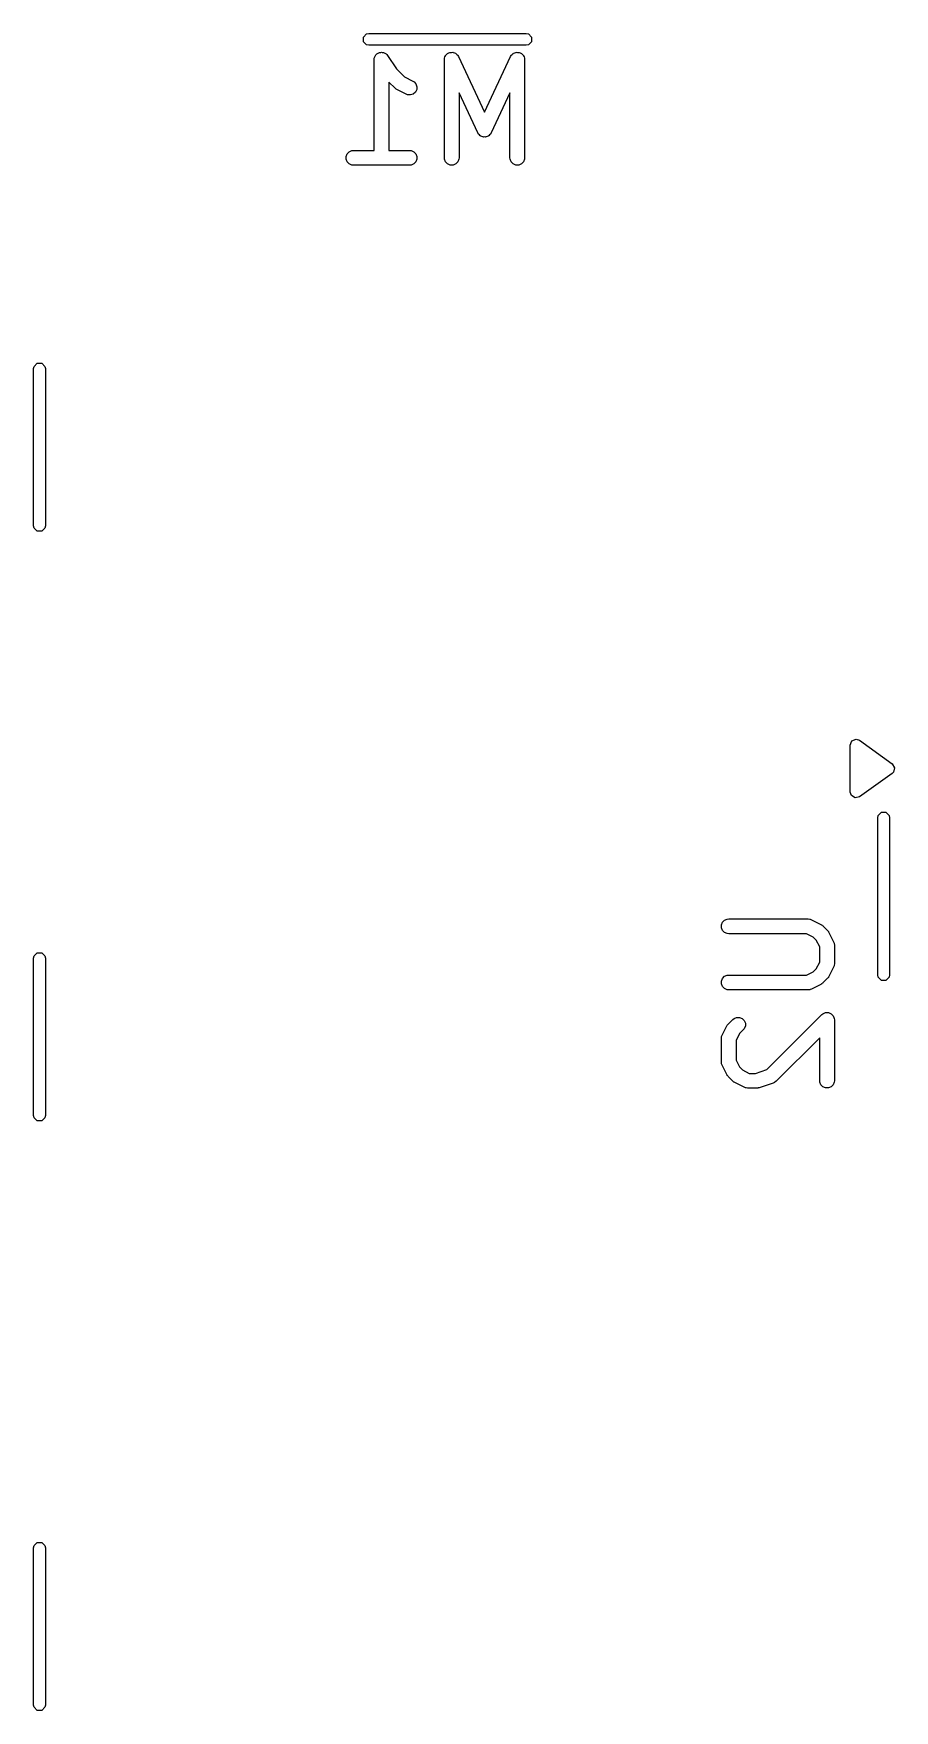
# Model space of a CAD drawing. Header units: inches. Extents: x -1.77 to 1.76, y -2.13 to 2.21.
# Drawn here: x -1.496 to -1.152, y 1.329 to 2 of the extents above; entities that cross this region are included whole.
import ezdxf

# ---------------------------------------------------------------- set-up
doc = ezdxf.new("R2010")
doc.units = ezdxf.units.IN
doc.header["$MEASUREMENT"] = 0
doc.layers.add('BLACK', color=250, linetype='CONTINUOUS')

msp = doc.modelspace()

# ---------------------------------------------------------------- linework, layer by layer
at = {"layer": 'BLACK', "linetype": 'CONTINUOUS'}
for p, q in [((-1.36439, 1.99894), (-1.36311, 2.00021)), ((-1.36439, 1.99713), (-1.36439, 1.99894)), ((-1.36311, 1.99585), (-1.36439, 1.99713)), ((-1.36311, 2.00021), (-1.3622, 2.00039)), ((-1.3622, 1.99567), (-1.36311, 1.99585)), ((-1.3622, 2.00039), (-1.29921, 2.00039)), ((-1.29921, 1.99567), (-1.3622, 1.99567)), ((-1.29921, 2.00039), (-1.29831, 2.00021)), ((-1.29831, 1.99585), (-1.29921, 1.99567)), ((-1.29831, 2.00021), (-1.29703, 1.99894)), ((-1.29703, 1.99713), (-1.29831, 1.99585)), ((-1.29703, 1.99894), (-1.29703, 1.99713)), ((-1.3601, 1.98997), (-1.36004, 1.99054)), ((-1.3601, 1.95355), (-1.3601, 1.98997)), ((-1.3601, 1.98997), (-1.3601, 1.98997)), ((-1.3601, 1.98997), (-1.3601, 1.98997)), ((-1.3601, 1.98997), (-1.3601, 1.98997)), ((-1.36004, 1.99054), (-1.35993, 1.99081)), ((-1.35993, 1.99081), (-1.35987, 1.9911)), ((-1.35987, 1.9911), (-1.35971, 1.99134)), ((-1.35971, 1.99134), (-1.3596, 1.99161)), ((-1.3596, 1.99161), (-1.35939, 1.99181)), ((-1.35939, 1.99181), (-1.35923, 1.99206)), ((-1.35923, 1.99206), (-1.35899, 1.99222)), ((-1.35899, 1.99222), (-1.35878, 1.99242)), ((-1.35878, 1.99242), (-1.35851, 1.99253)), ((-1.35851, 1.99253), (-1.35827, 1.9927)), ((-1.35827, 1.9927), (-1.35799, 1.99275)), ((-1.35799, 1.99275), (-1.35772, 1.99286)), ((-1.35772, 1.99286), (-1.35743, 1.99286)), ((-1.35743, 1.99286), (-1.35714, 1.99292)), ((-1.35714, 1.99292), (-1.35686, 1.99286)), ((-1.35686, 1.99286), (-1.35657, 1.99286)), ((-1.35657, 1.99286), (-1.3563, 1.99275)), ((-1.3563, 1.99275), (-1.35601, 1.99269)), ((-1.35601, 1.99269), (-1.35577, 1.99253)), ((-1.35577, 1.99253), (-1.3555, 1.99242)), ((-1.3555, 1.99242), (-1.3553, 1.99222)), ((-1.3553, 1.99222), (-1.35505, 1.99205)), ((-1.35505, 1.99205), (-1.35469, 1.99161)), ((-1.35469, 1.99161), (-1.35469, 1.99161)), ((-1.35469, 1.99161), (-1.35469, 1.99161)), ((-1.35469, 1.99161), (-1.35469, 1.99161)), ((-1.35469, 1.99161), (-1.3511, 1.98622)), ((-1.33197, 1.98997), (-1.33194, 1.99035)), ((-1.33197, 1.9506), (-1.33197, 1.98997)), ((-1.33194, 1.99042), (-1.33193, 1.99045)), ((-1.33194, 1.99035), (-1.33194, 1.99042)), ((-1.33193, 1.99045), (-1.33192, 1.99054)), ((-1.33192, 1.99054), (-1.33172, 1.99102)), ((-1.33172, 1.99102), (-1.33155, 1.9915)), ((-1.33155, 1.9915), (-1.3315, 1.99155)), ((-1.3315, 1.99155), (-1.33148, 1.99161)), ((-1.33148, 1.99161), (-1.33111, 1.99197)), ((-1.33111, 1.99197), (-1.33077, 1.99235)), ((-1.33077, 1.99235), (-1.33071, 1.99238)), ((-1.33071, 1.99238), (-1.33066, 1.99242)), ((-1.33066, 1.99242), (-1.33019, 1.99262)), ((-1.33019, 1.99262), (-1.32972, 1.99284)), ((-1.32972, 1.99284), (-1.32966, 1.99284)), ((-1.32966, 1.99284), (-1.3296, 1.99286)), ((-1.3296, 1.99286), (-1.32908, 1.99286)), ((-1.32908, 1.99286), (-1.32857, 1.99289)), ((-1.32857, 1.99289), (-1.32851, 1.99286)), ((-1.32851, 1.99286), (-1.32845, 1.99286)), ((-1.32845, 1.99286), (-1.32797, 1.99267)), ((-1.32797, 1.99267), (-1.32749, 1.99249)), ((-1.32749, 1.99249), (-1.32744, 1.99245)), ((-1.32744, 1.99245), (-1.32738, 1.99242)), ((-1.32738, 1.99242), (-1.32702, 1.99206)), ((-1.32702, 1.99206), (-1.32664, 1.99171)), ((-1.32664, 1.99171), (-1.32659, 1.99164)), ((-1.32659, 1.99164), (-1.32657, 1.99161)), ((-1.32657, 1.99161), (-1.32654, 1.99154)), ((-1.32654, 1.99154), (-1.32635, 1.99122)), ((-1.32635, 1.99122), (-1.3159, 1.96883)), ((-1.3159, 1.96883), (-1.30545, 1.99122)), ((-1.30545, 1.99122), (-1.30526, 1.99154)), ((-1.30526, 1.99154), (-1.30523, 1.99161)), ((-1.30523, 1.99161), (-1.3052, 1.99164)), ((-1.3052, 1.99164), (-1.30516, 1.99171)), ((-1.30516, 1.99171), (-1.30478, 1.99206)), ((-1.30478, 1.99206), (-1.30442, 1.99242)), ((-1.30442, 1.99242), (-1.30435, 1.99245)), ((-1.30435, 1.99245), (-1.30431, 1.99249)), ((-1.30431, 1.99249), (-1.30382, 1.99267)), ((-1.30382, 1.99267), (-1.30335, 1.99286)), ((-1.30335, 1.99286), (-1.30328, 1.99286)), ((-1.30328, 1.99286), (-1.30322, 1.99289)), ((-1.30322, 1.99289), (-1.30271, 1.99286)), ((-1.30271, 1.99286), (-1.3022, 1.99286)), ((-1.3022, 1.99286), (-1.30214, 1.99284)), ((-1.30214, 1.99284), (-1.30207, 1.99284)), ((-1.30207, 1.99284), (-1.30161, 1.99262)), ((-1.30161, 1.99262), (-1.30113, 1.99242)), ((-1.30113, 1.99242), (-1.30109, 1.99238)), ((-1.30109, 1.99238), (-1.30103, 1.99235)), ((-1.30103, 1.99235), (-1.30068, 1.99197)), ((-1.30068, 1.99197), (-1.30032, 1.99161)), ((-1.30032, 1.99161), (-1.30029, 1.99155)), ((-1.30029, 1.99155), (-1.30025, 1.9915)), ((-1.30025, 1.9915), (-1.30007, 1.99102)), ((-1.30007, 1.99102), (-1.29988, 1.99054)), ((-1.29988, 1.99054), (-1.29987, 1.99045)), ((-1.29987, 1.99045), (-1.29986, 1.99042)), ((-1.29986, 1.99042), (-1.29986, 1.99035)), ((-1.29986, 1.99035), (-1.29982, 1.98997)), ((-1.29982, 1.98997), (-1.29982, 1.9506)), ((-1.3511, 1.98622), (-1.34789, 1.98302)), ((-1.34789, 1.98302), (-1.34457, 1.98136)), ((-1.35173, 1.97851), (-1.35419, 1.98096)), ((-1.35419, 1.98096), (-1.35419, 1.95355)), ((-1.35151, 1.97832), (-1.35173, 1.97851)), ((-1.35145, 1.97826), (-1.35151, 1.97832)), ((-1.35137, 1.97821), (-1.35145, 1.97826)), ((-1.35128, 1.97814), (-1.35137, 1.97821)), ((-1.35121, 1.97811), (-1.35128, 1.97814)), ((-1.35096, 1.97795), (-1.35121, 1.97811)), ((-1.34721, 1.97608), (-1.35096, 1.97795)), ((-1.34667, 1.97587), (-1.34721, 1.97608)), ((-1.34552, 1.97579), (-1.34667, 1.97587)), ((-1.34443, 1.97615), (-1.34552, 1.97579)), ((-1.34457, 1.98136), (-1.34408, 1.98105)), ((-1.34356, 1.97691), (-1.34443, 1.97615)), ((-1.34408, 1.98105), (-1.34333, 1.98018)), ((-1.34305, 1.97794), (-1.34356, 1.97691)), ((-1.34333, 1.98018), (-1.34296, 1.97909)), ((-1.34296, 1.97909), (-1.34305, 1.97794)), ((-1.31857, 1.9606), (-1.32607, 1.97666)), ((-1.32607, 1.97666), (-1.32607, 1.9506)), ((-1.30573, 1.97666), (-1.31322, 1.9606)), ((-1.30573, 1.9506), (-1.30573, 1.97666)), ((-1.31845, 1.96039), (-1.31857, 1.9606)), ((-1.31842, 1.96032), (-1.31845, 1.96039)), ((-1.31838, 1.96026), (-1.31842, 1.96032)), ((-1.31828, 1.9601), (-1.31838, 1.96026)), ((-1.31795, 1.9598), (-1.31828, 1.9601)), ((-1.31764, 1.95947), (-1.31795, 1.9598)), ((-1.31753, 1.95941), (-1.31764, 1.95947)), ((-1.31743, 1.95932), (-1.31753, 1.95941)), ((-1.31701, 1.95917), (-1.31743, 1.95932)), ((-1.3166, 1.95898), (-1.31701, 1.95917)), ((-1.31647, 1.95897), (-1.3166, 1.95898)), ((-1.31635, 1.95893), (-1.31647, 1.95897)), ((-1.3159, 1.95895), (-1.31635, 1.95893)), ((-1.31545, 1.95893), (-1.3159, 1.95895)), ((-1.31533, 1.95897), (-1.31545, 1.95893)), ((-1.3152, 1.95898), (-1.31533, 1.95897)), ((-1.31479, 1.95917), (-1.3152, 1.95898)), ((-1.31437, 1.95932), (-1.31479, 1.95917)), ((-1.31427, 1.95941), (-1.31437, 1.95932)), ((-1.31415, 1.95947), (-1.31427, 1.95941)), ((-1.31385, 1.9598), (-1.31415, 1.95947)), ((-1.31352, 1.9601), (-1.31385, 1.9598)), ((-1.31342, 1.96026), (-1.31352, 1.9601)), ((-1.31337, 1.96032), (-1.31342, 1.96026)), ((-1.31335, 1.96039), (-1.31337, 1.96032)), ((-1.31322, 1.9606), (-1.31335, 1.96039)), ((-1.37129, 1.95117), (-1.37085, 1.95224)), ((-1.37129, 1.95002), (-1.37129, 1.95117)), ((-1.37085, 1.94896), (-1.37129, 1.95002)), ((-1.37085, 1.95224), (-1.37003, 1.95305)), ((-1.37003, 1.94814), (-1.37085, 1.94896)), ((-1.37003, 1.95305), (-1.36897, 1.95349)), ((-1.36897, 1.95349), (-1.36839, 1.95355)), ((-1.36839, 1.95355), (-1.3601, 1.95355)), ((-1.35419, 1.95355), (-1.34589, 1.95355)), ((-1.34589, 1.95355), (-1.34532, 1.95349)), ((-1.34532, 1.95349), (-1.34425, 1.95305)), ((-1.34425, 1.95305), (-1.34344, 1.95224)), ((-1.34344, 1.94896), (-1.34425, 1.94814)), ((-1.34344, 1.95224), (-1.343, 1.95117)), ((-1.343, 1.95002), (-1.34344, 1.94896)), ((-1.343, 1.95117), (-1.343, 1.95002)), ((-1.33192, 1.95002), (-1.33197, 1.9506)), ((-1.33148, 1.94896), (-1.33192, 1.95002)), ((-1.33066, 1.94814), (-1.33148, 1.94896)), ((-1.32657, 1.94896), (-1.32738, 1.94814)), ((-1.32613, 1.95002), (-1.32657, 1.94896)), ((-1.32607, 1.9506), (-1.32613, 1.95002)), ((-1.30567, 1.95002), (-1.30573, 1.9506)), ((-1.30523, 1.94896), (-1.30567, 1.95002)), ((-1.30442, 1.94814), (-1.30523, 1.94896)), ((-1.30032, 1.94896), (-1.30113, 1.94814)), ((-1.29988, 1.95002), (-1.30032, 1.94896)), ((-1.29982, 1.9506), (-1.29988, 1.95002)), ((-1.36897, 1.9477), (-1.37003, 1.94814)), ((-1.36839, 1.94764), (-1.36897, 1.9477)), ((-1.34589, 1.94764), (-1.36839, 1.94764)), ((-1.34532, 1.9477), (-1.34589, 1.94764)), ((-1.34425, 1.94814), (-1.34532, 1.9477)), ((-1.3296, 1.9477), (-1.33066, 1.94814)), ((-1.32845, 1.9477), (-1.3296, 1.9477)), ((-1.32738, 1.94814), (-1.32845, 1.9477)), ((-1.30335, 1.9477), (-1.30442, 1.94814)), ((-1.3022, 1.9477), (-1.30335, 1.9477)), ((-1.30113, 1.94814), (-1.3022, 1.9477)), ((-1.49628, 1.86705), (-1.495, 1.86832)), ((-1.495, 1.86832), (-1.49319, 1.86832)), ((-1.49319, 1.86832), (-1.49191, 1.86705)), ((-1.49646, 1.86614), (-1.49628, 1.86705)), ((-1.49646, 1.80315), (-1.49646, 1.86614)), ((-1.49191, 1.86705), (-1.49173, 1.86614)), ((-1.49173, 1.86614), (-1.49173, 1.80315)), ((-1.49628, 1.80225), (-1.49646, 1.80315)), ((-1.495, 1.80097), (-1.49628, 1.80225)), ((-1.49319, 1.80097), (-1.495, 1.80097)), ((-1.49191, 1.80225), (-1.49319, 1.80097)), ((-1.49173, 1.80315), (-1.49191, 1.80225)), ((-1.16945, 1.71534), (-1.16876, 1.71701)), ((-1.16945, 1.69644), (-1.16945, 1.71534)), ((-1.16876, 1.71701), (-1.16709, 1.7177)), ((-1.16709, 1.7177), (-1.1657, 1.71725)), ((-1.1657, 1.71725), (-1.15271, 1.7078)), ((-1.15271, 1.7078), (-1.15176, 1.70626)), ((-1.15271, 1.70398), (-1.1657, 1.69453)), ((-1.15218, 1.7045), (-1.15271, 1.70398)), ((-1.15176, 1.70626), (-1.15218, 1.7045)), ((-1.169, 1.69505), (-1.16945, 1.69644)), ((-1.16746, 1.69411), (-1.169, 1.69505)), ((-1.1657, 1.69453), (-1.16746, 1.69411)), ((-1.15843, 1.6862), (-1.15825, 1.68711)), ((-1.15825, 1.68711), (-1.15697, 1.68839)), ((-1.15697, 1.68839), (-1.15516, 1.68839)), ((-1.15516, 1.68839), (-1.15388, 1.68711)), ((-1.15388, 1.68711), (-1.1537, 1.6862)), ((-1.15843, 1.65471), (-1.15843, 1.6862)), ((-1.1537, 1.6862), (-1.1537, 1.65471)), ((-1.15843, 1.62321), (-1.15843, 1.65471)), ((-1.1537, 1.65471), (-1.1537, 1.62321)), ((-1.22101, 1.64328), (-1.22056, 1.64435)), ((-1.22101, 1.64213), (-1.22101, 1.64328)), ((-1.22056, 1.64106), (-1.22101, 1.64213)), ((-1.22056, 1.64435), (-1.21975, 1.64516)), ((-1.21975, 1.64025), (-1.22056, 1.64106)), ((-1.21975, 1.64516), (-1.21869, 1.6456)), ((-1.21869, 1.63981), (-1.21975, 1.64025)), ((-1.21869, 1.6456), (-1.21811, 1.64566)), ((-1.21811, 1.63975), (-1.21869, 1.63981)), ((-1.21811, 1.64566), (-1.18624, 1.64566)), ((-1.18694, 1.63975), (-1.21811, 1.63975)), ((-1.18424, 1.6384), (-1.18694, 1.63975)), ((-1.18624, 1.64566), (-1.18566, 1.6456)), ((-1.18566, 1.6456), (-1.18556, 1.64556)), ((-1.18556, 1.64556), (-1.18546, 1.64555)), ((-1.18546, 1.64555), (-1.18492, 1.64535)), ((-1.18492, 1.64535), (-1.18117, 1.64347)), ((-1.18117, 1.64347), (-1.18092, 1.64332)), ((-1.18092, 1.64332), (-1.18085, 1.64329)), ((-1.18085, 1.64329), (-1.18077, 1.64322)), ((-1.18077, 1.64322), (-1.18068, 1.64316)), ((-1.18068, 1.64316), (-1.18063, 1.6431)), ((-1.18063, 1.6431), (-1.1804, 1.64292)), ((-1.1804, 1.64292), (-1.17853, 1.64104)), ((-1.17853, 1.64104), (-1.17834, 1.64082)), ((-1.17834, 1.64082), (-1.17828, 1.64077)), ((-1.17828, 1.64077), (-1.17823, 1.64068)), ((-1.17823, 1.64068), (-1.17816, 1.6406)), ((-1.17816, 1.6406), (-1.17813, 1.64052)), ((-1.17813, 1.64052), (-1.17797, 1.64028)), ((-1.17797, 1.64028), (-1.1761, 1.63653)), ((-1.18304, 1.63721), (-1.18424, 1.6384)), ((-1.18169, 1.63451), (-1.18304, 1.63721)), ((-1.18169, 1.6284), (-1.18169, 1.63451)), ((-1.1761, 1.63653), (-1.17589, 1.63599)), ((-1.17589, 1.63599), (-1.17588, 1.63588)), ((-1.17588, 1.63588), (-1.17584, 1.63578)), ((-1.17584, 1.63578), (-1.17579, 1.63521)), ((-1.17579, 1.63521), (-1.17579, 1.62771)), ((-1.49646, 1.62992), (-1.49628, 1.63083)), ((-1.49646, 1.56693), (-1.49646, 1.62992)), ((-1.49628, 1.63083), (-1.495, 1.6321)), ((-1.495, 1.6321), (-1.49319, 1.6321)), ((-1.49319, 1.6321), (-1.49191, 1.63083)), ((-1.49191, 1.63083), (-1.49173, 1.62992)), ((-1.49173, 1.62992), (-1.49173, 1.56693)), ((-1.18304, 1.62571), (-1.18169, 1.6284)), ((-1.1761, 1.62639), (-1.17797, 1.62264)), ((-1.17589, 1.62693), (-1.1761, 1.62639)), ((-1.17588, 1.62703), (-1.17589, 1.62693)), ((-1.17584, 1.62713), (-1.17588, 1.62703)), ((-1.17579, 1.62771), (-1.17584, 1.62713)), ((-1.22101, 1.62078), (-1.22056, 1.62185)), ((-1.22101, 1.61963), (-1.22101, 1.62078)), ((-1.22056, 1.61857), (-1.22101, 1.61963)), ((-1.22056, 1.62185), (-1.21975, 1.62266)), ((-1.21975, 1.62266), (-1.21869, 1.6231)), ((-1.21869, 1.6231), (-1.21811, 1.62316)), ((-1.21811, 1.62316), (-1.18694, 1.62316)), ((-1.18694, 1.62316), (-1.18424, 1.62451)), ((-1.18117, 1.61944), (-1.18492, 1.61757)), ((-1.18424, 1.62451), (-1.18304, 1.62571)), ((-1.18092, 1.6196), (-1.18117, 1.61944)), ((-1.18085, 1.61963), (-1.18092, 1.6196)), ((-1.18077, 1.61969), (-1.18085, 1.61963)), ((-1.18068, 1.61975), (-1.18077, 1.61969)), ((-1.18063, 1.61981), (-1.18068, 1.61975)), ((-1.1804, 1.61999), (-1.18063, 1.61981)), ((-1.17853, 1.62187), (-1.1804, 1.61999)), ((-1.17834, 1.6221), (-1.17853, 1.62187)), ((-1.17828, 1.62215), (-1.17834, 1.6221)), ((-1.17823, 1.62224), (-1.17828, 1.62215)), ((-1.17816, 1.62232), (-1.17823, 1.62224)), ((-1.17813, 1.62239), (-1.17816, 1.62232)), ((-1.17797, 1.62264), (-1.17813, 1.62239)), ((-1.15825, 1.62231), (-1.15843, 1.62321)), ((-1.15697, 1.62103), (-1.15825, 1.62231)), ((-1.15516, 1.62103), (-1.15697, 1.62103)), ((-1.15388, 1.62231), (-1.15516, 1.62103)), ((-1.1537, 1.62321), (-1.15388, 1.62231)), ((-1.21975, 1.61775), (-1.22056, 1.61857)), ((-1.21869, 1.61731), (-1.21975, 1.61775)), ((-1.21811, 1.61725), (-1.21869, 1.61731)), ((-1.18624, 1.61725), (-1.21811, 1.61725)), ((-1.18566, 1.61731), (-1.18624, 1.61725)), ((-1.18556, 1.61735), (-1.18566, 1.61731)), ((-1.18546, 1.61736), (-1.18556, 1.61735)), ((-1.18492, 1.61757), (-1.18546, 1.61736)), ((-1.21645, 1.60542), (-1.216, 1.60579)), ((-1.216, 1.60579), (-1.21494, 1.60623)), ((-1.21494, 1.60623), (-1.21378, 1.60623)), ((-1.21378, 1.60623), (-1.21272, 1.60579)), ((-1.21272, 1.60579), (-1.2119, 1.60498)), ((-1.20283, 1.58529), (-1.18083, 1.6073)), ((-1.18083, 1.6073), (-1.18038, 1.60766)), ((-1.18038, 1.60766), (-1.17963, 1.60798)), ((-1.17963, 1.60798), (-1.17932, 1.60811)), ((-1.17932, 1.60811), (-1.17816, 1.60811)), ((-1.17816, 1.60811), (-1.1771, 1.60766)), ((-1.1771, 1.60766), (-1.17628, 1.60685)), ((-1.17628, 1.60685), (-1.17603, 1.60623)), ((-1.17603, 1.60623), (-1.17584, 1.60579)), ((-1.17584, 1.60579), (-1.17579, 1.60521)), ((-1.22075, 1.59903), (-1.21888, 1.60278)), ((-1.21888, 1.60278), (-1.21872, 1.60303)), ((-1.21872, 1.60303), (-1.21869, 1.6031)), ((-1.21869, 1.6031), (-1.21862, 1.60318)), ((-1.21862, 1.60318), (-1.21857, 1.60327)), ((-1.21857, 1.60327), (-1.21851, 1.60332)), ((-1.21851, 1.60332), (-1.21832, 1.60355)), ((-1.21832, 1.60355), (-1.21645, 1.60542)), ((-1.21381, 1.59971), (-1.21516, 1.59701)), ((-1.21227, 1.60125), (-1.21381, 1.59971)), ((-1.2119, 1.60169), (-1.21227, 1.60125)), ((-1.2119, 1.60498), (-1.21146, 1.60391)), ((-1.21146, 1.60276), (-1.2119, 1.60169)), ((-1.21146, 1.60391), (-1.21146, 1.60276)), ((-1.17579, 1.60521), (-1.17579, 1.58084)), ((-1.22106, 1.59771), (-1.22101, 1.59829)), ((-1.22106, 1.58834), (-1.22106, 1.59771)), ((-1.22101, 1.59829), (-1.22096, 1.59838)), ((-1.22096, 1.59849), (-1.22075, 1.59903)), ((-1.22096, 1.59838), (-1.22096, 1.59849)), ((-1.21516, 1.59701), (-1.21516, 1.58903)), ((-1.18169, 1.59808), (-1.19915, 1.58062)), ((-1.18169, 1.58084), (-1.18169, 1.59808)), ((-1.22101, 1.58776), (-1.22106, 1.58834)), ((-1.22096, 1.58766), (-1.22101, 1.58776)), ((-1.22096, 1.58756), (-1.22096, 1.58766)), ((-1.22075, 1.58702), (-1.22096, 1.58756)), ((-1.21888, 1.58327), (-1.22075, 1.58702)), ((-1.21516, 1.58903), (-1.21381, 1.58634)), ((-1.21381, 1.58634), (-1.21261, 1.58514)), ((-1.21872, 1.58302), (-1.21888, 1.58327)), ((-1.21869, 1.58295), (-1.21872, 1.58302)), ((-1.21862, 1.58287), (-1.21869, 1.58295)), ((-1.21857, 1.58278), (-1.21862, 1.58287)), ((-1.21851, 1.58273), (-1.21857, 1.58278)), ((-1.21832, 1.5825), (-1.21851, 1.58273)), ((-1.21645, 1.58062), (-1.21832, 1.5825)), ((-1.21622, 1.58044), (-1.21645, 1.58062)), ((-1.21617, 1.58038), (-1.21622, 1.58044)), ((-1.21608, 1.58032), (-1.21617, 1.58038)), ((-1.216, 1.58026), (-1.21608, 1.58032)), ((-1.21593, 1.58023), (-1.216, 1.58026)), ((-1.21568, 1.58007), (-1.21593, 1.58023)), ((-1.21193, 1.5782), (-1.21568, 1.58007)), ((-1.21261, 1.58514), (-1.20991, 1.58379)), ((-1.20991, 1.58379), (-1.20734, 1.58379)), ((-1.20734, 1.58379), (-1.20283, 1.58529)), ((-1.2003, 1.57991), (-1.20593, 1.57804)), ((-1.19977, 1.58015), (-1.2003, 1.57991)), ((-1.19969, 1.58022), (-1.19977, 1.58015)), ((-1.1996, 1.58026), (-1.19969, 1.58022)), ((-1.19915, 1.58062), (-1.1996, 1.58026)), ((-1.18164, 1.58026), (-1.18169, 1.58084)), ((-1.18119, 1.5792), (-1.18164, 1.58026)), ((-1.18038, 1.57838), (-1.18119, 1.5792)), ((-1.17628, 1.5792), (-1.1771, 1.57838)), ((-1.17584, 1.58026), (-1.17628, 1.5792)), ((-1.17579, 1.58084), (-1.17584, 1.58026)), ((-1.21139, 1.57799), (-1.21193, 1.5782)), ((-1.21128, 1.57798), (-1.21139, 1.57799)), ((-1.21119, 1.57794), (-1.21128, 1.57798)), ((-1.21061, 1.57788), (-1.21119, 1.57794)), ((-1.20686, 1.57788), (-1.21061, 1.57788)), ((-1.20657, 1.57791), (-1.20686, 1.57788)), ((-1.20649, 1.57791), (-1.20657, 1.57791)), ((-1.20639, 1.57793), (-1.20649, 1.57791)), ((-1.20628, 1.57794), (-1.20639, 1.57793)), ((-1.20621, 1.57797), (-1.20628, 1.57794)), ((-1.20593, 1.57804), (-1.20621, 1.57797)), ((-1.17932, 1.57794), (-1.18038, 1.57838)), ((-1.17816, 1.57794), (-1.17932, 1.57794)), ((-1.1771, 1.57838), (-1.17816, 1.57794)), ((-1.49628, 1.56603), (-1.49646, 1.56693)), ((-1.495, 1.56475), (-1.49628, 1.56603)), ((-1.49191, 1.56603), (-1.49319, 1.56475)), ((-1.49173, 1.56693), (-1.49191, 1.56603)), ((-1.49319, 1.56475), (-1.495, 1.56475)), ((-1.49646, 1.3937), (-1.49628, 1.3946)), ((-1.49646, 1.33071), (-1.49646, 1.3937)), ((-1.49628, 1.3946), (-1.495, 1.39588)), ((-1.495, 1.39588), (-1.49319, 1.39588)), ((-1.49319, 1.39588), (-1.49191, 1.3946)), ((-1.49191, 1.3946), (-1.49173, 1.3937)), ((-1.49173, 1.3937), (-1.49173, 1.33071)), ((-1.49628, 1.3298), (-1.49646, 1.33071)), ((-1.49173, 1.33071), (-1.49191, 1.3298)), ((-1.495, 1.32853), (-1.49628, 1.3298)), ((-1.49319, 1.32853), (-1.495, 1.32853)), ((-1.49191, 1.3298), (-1.49319, 1.32853))]:
    msp.add_line(p, q, dxfattribs=at)

doc.saveas('drawing.dxf')
